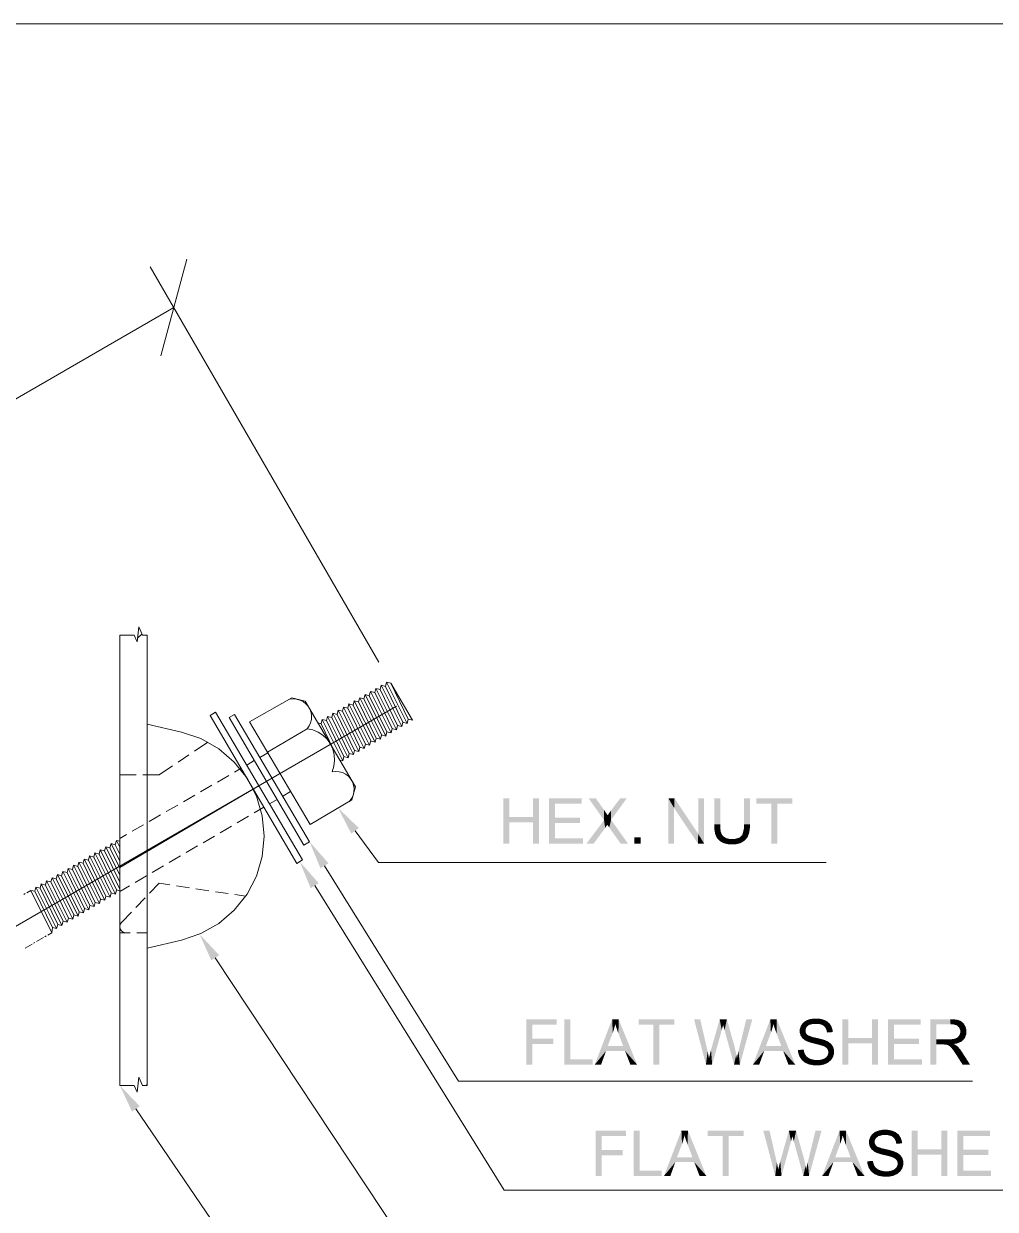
# Model space of a CAD drawing. Header units: millimetres. Extents: x 2 to 579, y 1 to 405.
# Drawn here: x 182.73 to 201.25, y 133.05 to 155.66 of the extents above; entities that cross this region are included whole.
import ezdxf

# ---------------------------------------------------------------- set-up
doc = ezdxf.new("R2010")
doc.units = ezdxf.units.MM
doc.linetypes.add('XKITLINE00', pattern=[0])
doc.layers.add('LinkedObject', color=7, linetype='Continuous', lineweight=0)

# ---------------------------------------------------------------- blocks, each defined once
blk = doc.blocks.new('*A4')
at = {"layer": 'LinkedObject'}
for color, points in [(7, [(191.986, 140.534), (191.872, 140.026), (191.872, 140.89)]), (7, [(191.986, 140.534), (191.872, 140.89), (191.986, 140.89)]), (7, [(192.55, 140.89), (192.435, 140.534), (192.435, 140.89)]), (7, [(192.435, 140.433), (192.435, 140.534), (192.55, 140.89)]), (7, [(192.435, 140.433), (192.55, 140.89), (192.55, 140.026)]), (7, [(192.855, 140.523), (192.741, 140.026), (192.741, 140.89)]), (7, [(192.855, 140.523), (192.741, 140.89), (192.855, 140.788)]), (7, [(193.366, 140.788), (192.741, 140.89), (193.366, 140.89)]), (7, [(192.855, 140.788), (192.741, 140.89), (193.366, 140.788)]), (7, [(193.633, 140.89), (193.79, 140.473), (193.496, 140.89)]), (7, [(193.79, 140.669), (193.79, 140.473), (193.633, 140.89)]), (7, [(193.925, 140.479), (193.926, 140.66), (194.224, 140.89)]), (7, [(194.224, 140.89), (193.926, 140.66), (194.1, 140.89)]), (7, [(195.017, 140.89), (195.127, 140.704), (195.017, 140.026)]), (7, [(195.127, 140.704), (195.017, 140.89), (195.134, 140.89)]), (7, [(195.127, 140.704), (195.134, 140.89), (195.58, 140.026)]), (7, [(195.58, 140.026), (195.134, 140.89), (195.587, 140.211)]), (7, [(195.697, 140.89), (195.587, 140.211), (195.587, 140.89)]), (7, [(195.697, 140.026), (195.587, 140.211), (195.697, 140.89)]), (7, [(196.006, 140.89), (195.891, 140.39), (195.891, 140.89)]), (7, [(196.006, 140.391), (195.891, 140.39), (196.006, 140.89)]), (7, [(196.571, 140.89), (196.457, 140.391), (196.457, 140.89)]), (7, [(196.571, 140.39), (196.457, 140.391), (196.571, 140.89)]), (7, [(196.696, 140.89), (196.98, 140.788), (196.696, 140.788)]), (7, [(197.094, 140.788), (196.98, 140.788), (196.696, 140.89)]), (7, [(197.094, 140.788), (196.696, 140.89), (197.38, 140.89)]), (7, [(197.094, 140.788), (197.38, 140.89), (197.38, 140.788)]), (6, [(189.115, 140.324), (188.971, 140.216), (188.721, 140.703)]), (7, [(193.814, 140.634), (193.79, 140.473), (193.79, 140.669)]), (7, [(193.849, 140.581), (193.79, 140.473), (193.814, 140.634)]), (7, [(193.907, 140.634), (193.925, 140.479), (193.873, 140.586)]), (7, [(193.926, 140.66), (193.925, 140.479), (193.907, 140.634)]), (7, [(195.017, 140.026), (195.127, 140.704), (195.127, 140.026)]), (7, [(196.98, 140.026), (197.094, 140.788), (197.094, 140.026)]), (7, [(196.98, 140.788), (197.094, 140.788), (196.98, 140.026)]), (7, [(191.986, 140.433), (191.872, 140.026), (191.986, 140.534)]), (7, [(191.872, 140.026), (191.986, 140.433), (191.986, 140.026)]), (7, [(191.986, 140.534), (192.435, 140.433), (191.986, 140.433)]), (7, [(192.435, 140.534), (192.435, 140.433), (191.986, 140.534)]), (7, [(192.435, 140.433), (192.55, 140.026), (192.435, 140.026)]), (7, [(192.855, 140.421), (192.741, 140.026), (192.855, 140.523)]), (7, [(192.855, 140.128), (192.741, 140.026), (192.855, 140.421)]), (7, [(193.334, 140.421), (192.855, 140.523), (193.334, 140.523)]), (7, [(192.855, 140.421), (192.855, 140.523), (193.334, 140.421)]), (7, [(193.79, 140.473), (193.812, 140.325), (193.456, 140.026)]), (7, [(193.859, 140.563), (193.79, 140.473), (193.849, 140.581)]), (7, [(193.79, 140.473), (193.859, 140.563), (193.925, 140.479)]), (7, [(193.925, 140.479), (193.853, 140.387), (193.79, 140.473)]), (7, [(193.812, 140.325), (193.79, 140.473), (193.818, 140.334)]), (7, [(193.818, 140.334), (193.79, 140.473), (193.839, 140.365)]), (7, [(193.839, 140.365), (193.79, 140.473), (193.853, 140.387)]), (7, [(193.853, 140.387), (193.925, 140.479), (193.861, 140.373)]), (7, [(193.873, 140.586), (193.925, 140.479), (193.859, 140.563)]), (7, [(193.861, 140.373), (193.925, 140.479), (193.879, 140.347)]), (7, [(193.879, 140.347), (193.925, 140.479), (193.889, 140.333)]), (7, [(193.889, 140.333), (193.925, 140.479), (194.106, 140.026)]), (7, [(194.106, 140.026), (193.925, 140.479), (194.247, 140.026)]), (7, [(196.006, 140.391), (195.891, 140.322), (195.891, 140.39)]), (7, [(196.006, 140.334), (195.891, 140.322), (196.006, 140.391)]), (7, [(196.43, 140.199), (196.571, 140.39), (196.541, 140.184)]), (7, [(196.457, 140.309), (196.571, 140.39), (196.43, 140.199)]), (7, [(196.571, 140.39), (196.457, 140.309), (196.457, 140.391)]), (7, [(196.541, 140.184), (196.571, 140.39), (196.556, 140.222)]), (7, [(196.556, 140.222), (196.571, 140.39), (196.571, 140.325)]), (7, [(193.456, 140.026), (193.812, 140.325), (193.593, 140.026)]), (7, [(195.587, 140.211), (195.697, 140.026), (195.58, 140.026)]), (7, [(196.006, 140.334), (195.924, 140.174), (195.891, 140.322)]), (7, [(195.891, 140.322), (195.924, 140.174), (195.908, 140.213)]), (7, [(196.016, 140.251), (195.924, 140.174), (196.006, 140.334)]), (7, [(195.924, 140.174), (196.016, 140.251), (196.026, 140.225)]), (7, [(196.037, 140.198), (195.924, 140.174), (196.026, 140.225)]), (7, [(196.037, 140.198), (196.035, 140.053), (195.924, 140.174)]), (7, [(195.924, 140.174), (196.035, 140.053), (195.941, 140.134)]), (7, [(196.073, 140.157), (196.035, 140.053), (196.037, 140.198)]), (7, [(196.035, 140.053), (196.073, 140.157), (196.098, 140.143)]), (7, [(196.403, 140.171), (196.473, 140.083), (196.376, 140.142)]), (7, [(196.541, 140.184), (196.403, 140.171), (196.43, 140.199)]), (7, [(196.526, 140.145), (196.403, 140.171), (196.541, 140.184)]), (7, [(196.473, 140.083), (196.403, 140.171), (196.526, 140.145)]), (6, [(188.537, 139.65), (188.384, 139.555), (188.176, 140.061)]), (7, [(192.741, 140.026), (192.855, 140.128), (193.386, 140.026)]), (7, [(193.386, 140.026), (192.855, 140.128), (193.386, 140.128)]), (7, [(194.486, 140.147), (194.365, 140.026), (194.365, 140.147)]), (7, [(194.486, 140.026), (194.365, 140.026), (194.486, 140.147)]), (7, [(195.941, 140.134), (196.035, 140.053), (195.996, 140.074)]), (7, [(196.124, 140.128), (196.035, 140.053), (196.098, 140.143)]), (7, [(196.124, 140.128), (196.233, 140.011), (196.035, 140.053)]), (7, [(196.035, 140.053), (196.233, 140.011), (196.073, 140.032)]), (7, [(196.073, 140.032), (196.233, 140.011), (196.172, 140.011)]), (7, [(196.186, 140.114), (196.233, 140.011), (196.124, 140.128)]), (7, [(196.233, 140.011), (196.186, 140.114), (196.223, 140.114)]), (7, [(196.286, 140.114), (196.233, 140.011), (196.223, 140.114)]), (7, [(196.233, 140.011), (196.286, 140.114), (196.296, 140.011)]), (7, [(196.435, 140.059), (196.286, 140.114), (196.376, 140.142)]), (7, [(196.396, 140.035), (196.286, 140.114), (196.435, 140.059)]), (7, [(196.296, 140.011), (196.286, 140.114), (196.396, 140.035)]), (7, [(196.376, 140.142), (196.473, 140.083), (196.435, 140.059)]), (6, [(188.35, 139.271), (188.197, 139.176), (187.988, 139.682)]), (6, [(186.452, 137.898), (186.302, 137.798), (186.079, 138.298)]), (7, [(192.421, 136.306), (192.307, 135.812), (192.307, 136.676)]), (7, [(192.421, 136.306), (192.307, 136.676), (192.421, 136.574)]), (7, [(192.889, 136.574), (192.307, 136.676), (192.889, 136.676)]), (7, [(192.421, 136.574), (192.307, 136.676), (192.889, 136.574)]), (7, [(193.147, 136.676), (193.033, 135.812), (193.033, 136.676)]), (7, [(193.147, 135.913), (193.033, 135.812), (193.147, 136.676)]), (7, [(193.945, 136.676), (193.957, 136.419), (193.614, 135.812)]), (7, [(193.957, 136.419), (193.945, 136.676), (193.972, 136.46)]), (7, [(193.972, 136.46), (193.945, 136.676), (193.995, 136.543)]), (7, [(193.995, 136.543), (193.945, 136.676), (194.003, 136.585)]), (7, [(194.068, 136.676), (194.003, 136.585), (193.945, 136.676)]), (7, [(194.003, 136.585), (194.068, 136.676), (194.014, 136.55)]), (7, [(194.014, 136.55), (194.068, 136.676), (194.044, 136.46)]), (7, [(194.044, 136.46), (194.068, 136.676), (194.065, 136.405)]), (7, [(194.065, 136.405), (194.068, 136.676), (194.155, 136.167)]), (7, [(194.155, 136.167), (194.068, 136.676), (194.191, 136.073)]), (7, [(194.191, 136.073), (194.068, 136.676), (194.421, 135.812)]), (7, [(194.448, 136.676), (194.732, 136.574), (194.448, 136.574)]), (7, [(194.846, 136.574), (194.732, 136.574), (194.448, 136.676)]), (7, [(194.846, 136.574), (194.448, 136.676), (195.132, 136.676)]), (7, [(194.732, 135.812), (194.846, 136.574), (194.846, 135.812)]), (7, [(194.732, 136.574), (194.846, 136.574), (194.732, 135.812)]), (7, [(194.846, 136.574), (195.132, 136.676), (195.132, 136.574)]), (7, [(195.624, 136.676), (195.734, 135.812), (195.506, 136.676)]), (7, [(195.755, 136.109), (195.734, 135.812), (195.624, 136.676)]), (7, [(195.995, 136.676), (196.035, 136.47), (195.83, 136.092)]), (7, [(196.035, 136.47), (195.995, 136.676), (196.04, 136.49)]), (7, [(196.04, 136.49), (195.995, 136.676), (196.053, 136.541)]), (7, [(196.053, 136.541), (195.995, 136.676), (196.061, 136.571)]), (7, [(196.132, 136.676), (196.061, 136.571), (195.995, 136.676)]), (7, [(196.061, 136.571), (196.132, 136.676), (196.063, 136.562)]), (7, [(196.063, 136.562), (196.132, 136.676), (196.077, 136.511)]), (7, [(196.077, 136.511), (196.132, 136.676), (196.088, 136.47)]), (7, [(196.088, 136.47), (196.132, 136.676), (196.256, 136.238)]), (7, [(196.617, 136.676), (196.367, 136.12), (196.502, 136.676)]), (7, [(196.381, 135.812), (196.367, 136.12), (196.617, 136.676)]), (7, [(196.961, 136.676), (196.972, 136.419), (196.629, 135.812)]), (7, [(196.972, 136.419), (196.961, 136.676), (196.987, 136.46)]), (7, [(196.987, 136.46), (196.961, 136.676), (197.01, 136.543)]), (7, [(197.01, 136.543), (196.961, 136.676), (197.019, 136.585)]), (7, [(197.084, 136.676), (197.019, 136.585), (196.961, 136.676)]), (7, [(197.019, 136.585), (197.084, 136.676), (197.029, 136.55)]), (7, [(197.029, 136.55), (197.084, 136.676), (197.06, 136.46)]), (7, [(197.06, 136.46), (197.084, 136.676), (197.08, 136.405)]), (7, [(197.08, 136.405), (197.084, 136.676), (197.17, 136.167)]), (7, [(197.17, 136.167), (197.084, 136.676), (197.206, 136.073)]), (7, [(197.206, 136.073), (197.084, 136.676), (197.436, 135.812)]), (7, [(197.559, 136.574), (197.522, 136.452), (197.541, 136.546)]), (7, [(197.655, 136.532), (197.522, 136.452), (197.559, 136.574)]), (7, [(197.541, 136.546), (197.522, 136.452), (197.522, 136.485)]), (7, [(197.578, 136.603), (197.679, 136.551), (197.559, 136.574)]), (7, [(197.559, 136.574), (197.679, 136.551), (197.655, 136.532)]), (7, [(197.632, 136.646), (197.679, 136.551), (197.578, 136.603)]), (7, [(197.703, 136.57), (197.632, 136.646), (197.667, 136.661)]), (7, [(197.679, 136.551), (197.632, 136.646), (197.703, 136.57)]), (7, [(197.703, 136.675), (197.778, 136.589), (197.667, 136.661)]), (7, [(197.667, 136.661), (197.778, 136.589), (197.703, 136.57)]), (7, [(197.782, 136.69), (197.778, 136.589), (197.703, 136.675)]), (7, [(197.826, 136.69), (197.778, 136.589), (197.782, 136.69)]), (7, [(197.778, 136.589), (197.826, 136.69), (197.83, 136.589)]), (7, [(197.826, 136.69), (197.88, 136.589), (197.83, 136.589)]), (7, [(197.958, 136.675), (197.826, 136.69), (197.874, 136.69)]), (7, [(197.995, 136.659), (197.826, 136.69), (197.958, 136.675)]), (7, [(197.955, 136.568), (197.826, 136.69), (197.995, 136.659)]), (7, [(197.88, 136.589), (197.826, 136.69), (197.955, 136.568)]), (7, [(197.995, 136.659), (197.981, 136.547), (197.955, 136.568)]), (7, [(198.032, 136.644), (197.981, 136.547), (197.995, 136.659)]), (7, [(197.981, 136.547), (198.032, 136.644), (198.006, 136.526)]), (7, [(198.006, 136.526), (198.032, 136.644), (198.108, 136.568)]), (7, [(198.108, 136.568), (198.036, 136.464), (198.006, 136.526)]), (7, [(198.108, 136.568), (198.032, 136.644), (198.088, 136.598)]), (7, [(198.127, 136.538), (198.036, 136.464), (198.108, 136.568)]), (7, [(198.45, 136.32), (198.336, 135.812), (198.336, 136.676)]), (7, [(198.45, 136.32), (198.336, 136.676), (198.45, 136.676)]), (7, [(199.013, 136.676), (198.899, 136.32), (198.899, 136.676)]), (7, [(198.899, 136.218), (198.899, 136.32), (199.013, 136.676)]), (7, [(198.899, 136.218), (199.013, 136.676), (199.013, 135.812)]), (7, [(199.319, 136.309), (199.205, 135.812), (199.205, 136.676)]), (7, [(199.319, 136.309), (199.205, 136.676), (199.319, 136.574)]), (7, [(199.83, 136.574), (199.205, 136.676), (199.83, 136.676)]), (7, [(199.319, 136.574), (199.205, 136.676), (199.83, 136.574)]), (7, [(200.124, 136.294), (200.009, 135.812), (200.009, 136.676)]), (7, [(200.009, 136.676), (200.124, 136.58), (200.124, 136.294)]), (7, [(200.397, 136.58), (200.009, 136.676), (200.392, 136.676)]), (7, [(200.124, 136.58), (200.009, 136.676), (200.397, 136.58)]), (7, [(200.392, 136.676), (200.445, 136.58), (200.397, 136.58)]), (7, [(200.537, 136.664), (200.392, 136.676), (200.449, 136.676)]), (7, [(200.567, 136.652), (200.392, 136.676), (200.537, 136.664)]), (7, [(200.515, 136.561), (200.392, 136.676), (200.567, 136.652)]), (7, [(200.445, 136.58), (200.392, 136.676), (200.515, 136.561)]), (7, [(200.567, 136.652), (200.537, 136.541), (200.515, 136.561)]), (7, [(200.597, 136.641), (200.537, 136.541), (200.567, 136.652)]), (7, [(200.537, 136.541), (200.597, 136.641), (200.559, 136.521)]), (7, [(200.559, 136.521), (200.597, 136.641), (200.663, 136.57)]), (7, [(200.663, 136.57), (200.581, 136.471), (200.559, 136.521)]), (7, [(200.681, 136.541), (200.581, 136.471), (200.663, 136.57)]), (7, [(200.699, 136.475), (200.581, 136.471), (200.681, 136.541)]), (7, [(200.663, 136.57), (200.597, 136.641), (200.645, 136.599)]), (7, [(193.614, 135.812), (193.957, 136.419), (193.861, 136.167)]), (7, [(195.83, 136.092), (196.035, 136.47), (195.852, 135.812)]), (7, [(196.256, 136.238), (196.269, 135.812), (196.088, 136.47)]), (7, [(196.629, 135.812), (196.972, 136.419), (196.877, 136.167)]), (7, [(197.632, 136.486), (197.522, 136.452), (197.655, 136.532)]), (7, [(197.522, 136.452), (197.632, 136.486), (197.632, 136.459)]), (7, [(197.632, 136.436), (197.522, 136.452), (197.632, 136.459)]), (7, [(197.522, 136.452), (197.632, 136.436), (197.522, 136.422)]), (7, [(197.522, 136.422), (197.632, 136.436), (197.537, 136.368)]), (7, [(197.537, 136.368), (197.632, 136.436), (197.552, 136.344)]), (7, [(197.552, 136.344), (197.632, 136.436), (197.649, 136.398)]), (7, [(197.649, 136.398), (197.613, 136.28), (197.552, 136.344)]), (7, [(197.552, 136.344), (197.613, 136.28), (197.567, 136.32)]), (7, [(197.665, 136.383), (197.613, 136.28), (197.649, 136.398)]), (7, [(197.613, 136.28), (197.665, 136.383), (197.644, 136.264)]), (7, [(197.644, 136.264), (197.665, 136.383), (197.682, 136.368)]), (7, [(197.644, 136.264), (197.682, 136.368), (197.668, 136.251)]), (7, [(197.668, 136.251), (197.682, 136.368), (197.751, 136.224)]), (7, [(197.751, 136.224), (197.682, 136.368), (197.768, 136.337)]), (7, [(197.751, 136.224), (197.768, 136.337), (197.811, 136.21)]), (7, [(197.811, 136.21), (197.768, 136.337), (197.838, 136.321)]), (7, [(197.811, 136.21), (197.838, 136.321), (197.87, 136.195)]), (7, [(197.87, 136.195), (197.838, 136.321), (197.907, 136.305)]), (7, [(198.149, 136.47), (198.036, 136.464), (198.127, 136.538)]), (7, [(198.15, 136.432), (198.036, 136.464), (198.149, 136.47)]), (7, [(198.036, 136.464), (198.15, 136.432), (198.04, 136.423)]), (7, [(198.45, 136.218), (198.336, 135.812), (198.45, 136.32)]), (7, [(198.45, 136.32), (198.899, 136.218), (198.45, 136.218)]), (7, [(198.899, 136.32), (198.899, 136.218), (198.45, 136.32)]), (7, [(200.513, 136.319), (200.64, 136.285), (200.491, 136.311)]), (7, [(200.64, 136.285), (200.513, 136.319), (200.547, 136.345)]), (7, [(200.558, 136.363), (200.64, 136.285), (200.547, 136.345)]), (7, [(200.57, 136.38), (200.64, 136.285), (200.558, 136.363)]), (7, [(200.57, 136.38), (200.699, 136.44), (200.64, 136.285)]), (7, [(200.581, 136.419), (200.699, 136.44), (200.57, 136.38)]), (7, [(200.699, 136.44), (200.581, 136.471), (200.699, 136.475)]), (7, [(200.581, 136.471), (200.699, 136.44), (200.581, 136.44)]), (7, [(200.699, 136.44), (200.581, 136.419), (200.581, 136.44)]), (7, [(200.64, 136.285), (200.699, 136.44), (200.669, 136.316)]), (7, [(200.669, 136.316), (200.699, 136.44), (200.699, 136.394)]), (7, [(192.421, 136.204), (192.307, 135.812), (192.421, 136.306)]), (7, [(192.307, 135.812), (192.421, 136.204), (192.421, 135.812)]), (7, [(192.826, 136.204), (192.421, 136.306), (192.826, 136.306)]), (7, [(192.421, 136.204), (192.421, 136.306), (192.826, 136.204)]), (7, [(193.829, 136.073), (193.614, 135.812), (193.861, 136.167)]), (7, [(193.861, 136.167), (194.191, 136.073), (193.829, 136.073)]), (7, [(194.155, 136.167), (194.191, 136.073), (193.861, 136.167)]), (7, [(195.765, 136.064), (195.734, 135.812), (195.755, 136.109)]), (7, [(195.83, 136.092), (195.852, 135.812), (195.827, 136.081)]), (7, [(196.279, 136.156), (196.269, 135.812), (196.256, 136.238)]), (7, [(196.312, 136.004), (196.269, 135.812), (196.279, 136.156)]), (7, [(196.367, 136.12), (196.381, 135.812), (196.353, 136.067)]), (7, [(196.844, 136.073), (196.629, 135.812), (196.877, 136.167)]), (7, [(196.877, 136.167), (197.206, 136.073), (196.844, 136.073)]), (7, [(197.17, 136.167), (197.206, 136.073), (196.877, 136.167)]), (7, [(197.602, 136.066), (197.49, 136.089), (197.598, 136.098)]), (7, [(197.49, 136.089), (197.537, 135.934), (197.491, 136.046)]), (7, [(197.602, 136.066), (197.537, 135.934), (197.49, 136.089)]), (7, [(197.87, 136.195), (197.907, 136.305), (197.947, 136.174)]), (7, [(197.947, 136.174), (197.907, 136.305), (197.964, 136.168)]), (7, [(197.964, 136.168), (197.907, 136.305), (197.992, 136.157)]), (7, [(198.003, 136.278), (197.992, 136.157), (197.907, 136.305)]), (7, [(198.029, 136.266), (197.992, 136.157), (198.003, 136.278)]), (7, [(197.992, 136.157), (198.029, 136.266), (198.031, 136.132)]), (7, [(198.031, 136.132), (198.029, 136.266), (198.066, 136.249)]), (7, [(198.031, 136.132), (198.066, 136.249), (198.042, 136.117)]), (7, [(198.042, 136.117), (198.066, 136.249), (198.054, 136.101)]), (7, [(198.066, 136.249), (198.14, 136.178), (198.054, 136.101)]), (7, [(198.054, 136.101), (198.14, 136.178), (198.066, 136.066)]), (7, [(198.14, 136.178), (198.066, 136.249), (198.122, 136.205)]), (7, [(198.066, 136.066), (198.14, 136.178), (198.158, 136.151)]), (7, [(198.066, 136.066), (198.158, 136.151), (198.066, 136.046)]), (7, [(198.066, 136.046), (198.158, 136.151), (198.066, 136.026)]), (7, [(198.158, 136.151), (198.176, 136.055), (198.066, 136.026)]), (7, [(198.176, 136.055), (198.158, 136.151), (198.176, 136.09)]), (7, [(198.336, 135.812), (198.45, 136.218), (198.45, 135.812)]), (7, [(198.899, 136.218), (199.013, 135.812), (198.899, 135.812)]), (7, [(199.319, 136.207), (199.205, 135.812), (199.319, 136.309)]), (7, [(199.319, 135.913), (199.205, 135.812), (199.319, 136.207)]), (7, [(199.798, 136.207), (199.319, 136.309), (199.798, 136.309)]), (7, [(199.319, 136.207), (199.319, 136.309), (199.798, 136.207)]), (7, [(200.124, 136.294), (200.124, 136.195), (200.009, 135.812)]), (7, [(200.009, 135.812), (200.124, 136.195), (200.124, 135.812)]), (7, [(200.256, 136.195), (200.124, 136.294), (200.369, 136.294)]), (7, [(200.124, 136.195), (200.124, 136.294), (200.256, 136.195)]), (7, [(200.256, 136.195), (200.369, 136.294), (200.278, 136.195)]), (7, [(200.278, 136.195), (200.369, 136.294), (200.31, 136.193)]), (7, [(200.31, 136.193), (200.369, 136.294), (200.319, 136.191)]), (7, [(200.319, 136.191), (200.369, 136.294), (200.333, 136.188)]), (7, [(200.333, 136.188), (200.369, 136.294), (200.359, 136.176)]), (7, [(200.359, 136.176), (200.369, 136.294), (200.408, 136.294)]), (7, [(200.359, 136.176), (200.408, 136.294), (200.372, 136.168)]), (7, [(200.408, 136.294), (200.456, 136.205), (200.372, 136.168)]), (7, [(200.372, 136.168), (200.456, 136.205), (200.384, 136.16)]), (7, [(200.456, 136.205), (200.413, 136.131), (200.384, 136.16)]), (7, [(200.469, 136.303), (200.456, 136.205), (200.408, 136.294)]), (7, [(200.479, 136.194), (200.413, 136.131), (200.456, 136.205)]), (7, [(200.413, 136.131), (200.479, 136.194), (200.429, 136.11)]), (7, [(200.429, 136.11), (200.479, 136.194), (200.446, 136.09)]), (7, [(200.446, 136.09), (200.479, 136.194), (200.525, 136.162)]), (7, [(200.525, 136.162), (200.487, 136.03), (200.446, 136.09)]), (7, [(200.456, 136.205), (200.469, 136.303), (200.518, 136.213)]), (7, [(200.491, 136.311), (200.64, 136.285), (200.469, 136.303)]), (7, [(200.61, 136.253), (200.469, 136.303), (200.64, 136.285)]), (7, [(200.518, 136.213), (200.469, 136.303), (200.61, 136.253)]), (7, [(200.525, 136.162), (200.479, 136.194), (200.513, 136.172)]), (7, [(200.55, 136.139), (200.487, 136.03), (200.525, 136.162)]), (7, [(200.597, 136.081), (200.487, 136.03), (200.55, 136.139)]), (7, [(193.033, 135.812), (193.147, 135.913), (193.572, 135.812)]), (7, [(193.572, 135.812), (193.147, 135.913), (193.572, 135.913)]), (7, [(193.614, 135.812), (193.829, 136.073), (193.734, 135.812)]), (7, [(194.191, 136.073), (194.421, 135.812), (194.291, 135.812)]), (7, [(195.783, 135.976), (195.734, 135.812), (195.765, 136.064)]), (7, [(195.791, 135.932), (195.734, 135.812), (195.783, 135.976)]), (7, [(195.791, 135.932), (195.852, 135.812), (195.734, 135.812)]), (7, [(195.808, 136.001), (195.852, 135.812), (195.791, 135.932)]), (7, [(195.827, 136.081), (195.852, 135.812), (195.808, 136.001)]), (7, [(196.323, 135.932), (196.269, 135.812), (196.312, 136.004)]), (7, [(196.323, 135.932), (196.381, 135.812), (196.269, 135.812)]), (7, [(196.332, 135.973), (196.381, 135.812), (196.323, 135.932)]), (7, [(196.353, 136.067), (196.381, 135.812), (196.332, 135.973)]), (7, [(196.629, 135.812), (196.844, 136.073), (196.75, 135.812)]), (7, [(197.206, 136.073), (197.436, 135.812), (197.306, 135.812)]), (7, [(197.491, 136.046), (197.537, 135.934), (197.515, 135.968)]), (7, [(197.62, 136.013), (197.537, 135.934), (197.602, 136.066)]), (7, [(197.537, 135.934), (197.62, 136.013), (197.56, 135.899)]), (7, [(197.56, 135.899), (197.62, 136.013), (197.622, 135.848)]), (7, [(197.634, 135.992), (197.622, 135.848), (197.62, 136.013)]), (7, [(197.648, 135.971), (197.622, 135.848), (197.634, 135.992)]), (7, [(197.648, 135.971), (197.661, 135.831), (197.622, 135.848)]), (7, [(197.691, 135.937), (197.661, 135.831), (197.648, 135.971)]), (7, [(197.661, 135.831), (197.691, 135.937), (197.701, 135.814)]), (7, [(197.72, 135.924), (197.701, 135.814), (197.691, 135.937)]), (7, [(197.75, 135.912), (197.701, 135.814), (197.72, 135.924)]), (7, [(197.75, 135.912), (197.799, 135.797), (197.701, 135.814)]), (7, [(197.816, 135.899), (197.799, 135.797), (197.75, 135.912)]), (7, [(197.816, 135.899), (197.857, 135.797), (197.799, 135.797)]), (7, [(197.852, 135.899), (197.857, 135.797), (197.816, 135.899)]), (7, [(197.852, 135.899), (197.904, 135.797), (197.857, 135.797)]), (7, [(197.885, 135.899), (197.904, 135.797), (197.852, 135.899)]), (7, [(197.943, 135.909), (198.024, 135.831), (197.885, 135.899)]), (7, [(197.885, 135.899), (198.024, 135.831), (197.904, 135.797)]), (7, [(197.968, 135.918), (198.117, 135.895), (197.943, 135.909)]), (7, [(198.06, 135.848), (197.943, 135.909), (198.117, 135.895)]), (7, [(198.024, 135.831), (197.943, 135.909), (198.06, 135.848)]), (7, [(197.993, 135.928), (198.117, 135.895), (197.968, 135.918)]), (7, [(198.03, 135.955), (198.137, 135.925), (197.993, 135.928)]), (7, [(197.993, 135.928), (198.137, 135.925), (198.117, 135.895)]), (7, [(198.042, 135.972), (198.156, 135.956), (198.03, 135.955)]), (7, [(198.137, 135.925), (198.03, 135.955), (198.156, 135.956)]), (7, [(198.054, 135.989), (198.156, 135.956), (198.042, 135.972)]), (7, [(198.054, 135.989), (198.176, 136.055), (198.156, 135.956)]), (7, [(198.066, 136.026), (198.176, 136.055), (198.054, 135.989)]), (7, [(198.156, 135.956), (198.176, 136.055), (198.176, 136.021)]), (7, [(199.205, 135.812), (199.319, 135.913), (199.85, 135.812)]), (7, [(199.85, 135.812), (199.319, 135.913), (199.85, 135.913)]), (7, [(200.487, 136.03), (200.597, 136.081), (200.512, 135.991)]), (7, [(200.512, 135.991), (200.597, 136.081), (200.619, 136.047)]), (7, [(200.512, 135.991), (200.619, 136.047), (200.626, 135.812)]), (7, [(200.626, 135.812), (200.619, 136.047), (200.769, 135.812)]), (7, [(197.904, 135.797), (198.024, 135.831), (197.987, 135.814)]), (6, [(184.937, 135.019), (184.789, 134.917), (184.559, 135.414)]), (7, [(193.742, 134.184), (193.628, 133.69), (193.628, 134.554)]), (7, [(193.742, 134.184), (193.628, 134.554), (193.742, 134.452)]), (7, [(194.21, 134.452), (193.628, 134.554), (194.21, 134.554)]), (7, [(193.742, 134.452), (193.628, 134.554), (194.21, 134.452)]), (7, [(194.467, 134.554), (194.353, 133.69), (194.353, 134.554)]), (7, [(194.467, 133.792), (194.353, 133.69), (194.467, 134.554)]), (7, [(195.266, 134.554), (195.277, 134.298), (194.934, 133.69)]), (7, [(195.277, 134.298), (195.266, 134.554), (195.292, 134.339)]), (7, [(195.292, 134.339), (195.266, 134.554), (195.315, 134.422)]), (7, [(195.315, 134.422), (195.266, 134.554), (195.324, 134.463)]), (7, [(195.389, 134.554), (195.324, 134.463), (195.266, 134.554)]), (7, [(195.324, 134.463), (195.389, 134.554), (195.334, 134.428)]), (7, [(195.334, 134.428), (195.389, 134.554), (195.365, 134.338)]), (7, [(195.365, 134.338), (195.389, 134.554), (195.385, 134.283)]), (7, [(195.385, 134.283), (195.389, 134.554), (195.476, 134.045)]), (7, [(195.476, 134.045), (195.389, 134.554), (195.511, 133.952)]), (7, [(195.511, 133.952), (195.389, 134.554), (195.741, 133.69)]), (7, [(195.768, 134.554), (196.053, 134.452), (195.768, 134.452)]), (7, [(196.167, 134.452), (196.053, 134.452), (195.768, 134.554)]), (7, [(196.167, 134.452), (195.768, 134.554), (196.453, 134.554)]), (7, [(196.167, 134.452), (196.453, 134.554), (196.453, 134.452)]), (7, [(196.945, 134.554), (197.054, 133.69), (196.827, 134.554)]), (7, [(197.075, 133.987), (197.054, 133.69), (196.945, 134.554)]), (7, [(197.315, 134.554), (197.355, 134.348), (197.151, 133.97)]), (7, [(197.355, 134.348), (197.315, 134.554), (197.361, 134.369)]), (7, [(197.361, 134.369), (197.315, 134.554), (197.374, 134.42)]), (7, [(197.374, 134.42), (197.315, 134.554), (197.381, 134.45)]), (7, [(197.453, 134.554), (197.381, 134.45), (197.315, 134.554)]), (7, [(197.381, 134.45), (197.453, 134.554), (197.383, 134.44)]), (7, [(197.383, 134.44), (197.453, 134.554), (197.397, 134.389)]), (7, [(197.397, 134.389), (197.453, 134.554), (197.409, 134.348)]), (7, [(197.409, 134.348), (197.453, 134.554), (197.576, 134.116)]), (7, [(197.937, 134.554), (197.687, 133.998), (197.822, 134.554)]), (7, [(197.701, 133.69), (197.687, 133.998), (197.937, 134.554)]), (7, [(198.281, 134.554), (198.293, 134.298), (197.949, 133.69)]), (7, [(198.293, 134.298), (198.281, 134.554), (198.307, 134.339)]), (7, [(198.307, 134.339), (198.281, 134.554), (198.331, 134.422)]), (7, [(198.331, 134.422), (198.281, 134.554), (198.339, 134.463)]), (7, [(198.404, 134.554), (198.339, 134.463), (198.281, 134.554)]), (7, [(198.339, 134.463), (198.404, 134.554), (198.35, 134.428)]), (7, [(198.35, 134.428), (198.404, 134.554), (198.38, 134.338)]), (7, [(198.38, 134.338), (198.404, 134.554), (198.401, 134.283)]), (7, [(198.401, 134.283), (198.404, 134.554), (198.491, 134.045)]), (7, [(198.491, 134.045), (198.404, 134.554), (198.527, 133.952)]), (7, [(198.527, 133.952), (198.404, 134.554), (198.757, 133.69)]), (7, [(198.952, 134.524), (199, 134.429), (198.898, 134.481)]), (7, [(199.023, 134.448), (198.952, 134.524), (198.988, 134.539)]), (7, [(199, 134.429), (198.952, 134.524), (199.023, 134.448)]), (7, [(199.024, 134.554), (199.099, 134.468), (198.988, 134.539)]), (7, [(198.988, 134.539), (199.099, 134.468), (199.023, 134.448)]), (7, [(199.103, 134.569), (199.099, 134.468), (199.024, 134.554)]), (7, [(199.146, 134.569), (199.099, 134.468), (199.103, 134.569)]), (7, [(199.099, 134.468), (199.146, 134.569), (199.151, 134.468)]), (7, [(199.146, 134.569), (199.201, 134.468), (199.151, 134.468)]), (7, [(199.279, 134.553), (199.146, 134.569), (199.194, 134.569)]), (7, [(199.316, 134.538), (199.146, 134.569), (199.279, 134.553)]), (7, [(199.276, 134.447), (199.146, 134.569), (199.316, 134.538)]), (7, [(199.201, 134.468), (199.146, 134.569), (199.276, 134.447)]), (7, [(199.316, 134.538), (199.301, 134.426), (199.276, 134.447)]), (7, [(199.352, 134.522), (199.301, 134.426), (199.316, 134.538)]), (7, [(199.301, 134.426), (199.352, 134.522), (199.327, 134.405)]), (7, [(199.327, 134.405), (199.352, 134.522), (199.428, 134.447)]), (7, [(199.428, 134.447), (199.352, 134.522), (199.409, 134.477)]), (7, [(199.771, 134.199), (199.656, 133.69), (199.656, 134.554)]), (7, [(199.771, 134.199), (199.656, 134.554), (199.771, 134.554)]), (7, [(200.334, 134.554), (200.22, 134.199), (200.22, 134.554)]), (7, [(200.22, 134.097), (200.22, 134.199), (200.334, 134.554)]), (7, [(200.22, 134.097), (200.334, 134.554), (200.334, 133.69)]), (7, [(200.64, 134.188), (200.526, 133.69), (200.526, 134.554)]), (7, [(200.64, 134.188), (200.526, 134.554), (200.64, 134.452)]), (7, [(201.15, 134.452), (200.526, 134.554), (201.15, 134.554)]), (7, [(200.64, 134.452), (200.526, 134.554), (201.15, 134.452)]), (7, [(194.934, 133.69), (195.277, 134.298), (195.182, 134.045)]), (7, [(196.053, 133.69), (196.167, 134.452), (196.167, 133.69)]), (7, [(196.053, 134.452), (196.167, 134.452), (196.053, 133.69)]), (7, [(197.151, 133.97), (197.355, 134.348), (197.173, 133.69)]), (7, [(197.576, 134.116), (197.59, 133.69), (197.409, 134.348)]), (7, [(197.949, 133.69), (198.293, 134.298), (198.197, 134.045)]), (7, [(198.88, 134.453), (198.843, 134.33), (198.861, 134.424)]), (7, [(198.976, 134.41), (198.843, 134.33), (198.88, 134.453)]), (7, [(198.861, 134.424), (198.843, 134.33), (198.843, 134.363)]), (7, [(198.952, 134.365), (198.843, 134.33), (198.976, 134.41)]), (7, [(198.843, 134.33), (198.952, 134.365), (198.952, 134.338)]), (7, [(198.952, 134.315), (198.843, 134.33), (198.952, 134.338)]), (7, [(198.843, 134.33), (198.952, 134.315), (198.843, 134.3)]), (7, [(198.843, 134.3), (198.952, 134.315), (198.858, 134.247)]), (7, [(198.858, 134.247), (198.952, 134.315), (198.873, 134.223)]), (7, [(198.873, 134.223), (198.952, 134.315), (198.969, 134.276)]), (7, [(198.898, 134.481), (199, 134.429), (198.88, 134.453)]), (7, [(198.88, 134.453), (199, 134.429), (198.976, 134.41)]), (7, [(199.428, 134.447), (199.357, 134.343), (199.327, 134.405)]), (7, [(199.448, 134.416), (199.357, 134.343), (199.428, 134.447)]), (7, [(199.469, 134.348), (199.357, 134.343), (199.448, 134.416)]), (7, [(199.471, 134.31), (199.357, 134.343), (199.469, 134.348)]), (7, [(199.357, 134.343), (199.471, 134.31), (199.361, 134.302)]), (7, [(193.742, 134.082), (193.628, 133.69), (193.742, 134.184)]), (7, [(193.628, 133.69), (193.742, 134.082), (193.742, 133.69)]), (7, [(194.147, 134.082), (193.742, 134.184), (194.147, 134.184)]), (7, [(193.742, 134.082), (193.742, 134.184), (194.147, 134.082)]), (7, [(197.599, 134.035), (197.59, 133.69), (197.576, 134.116)]), (7, [(198.969, 134.276), (198.934, 134.158), (198.873, 134.223)]), (7, [(198.873, 134.223), (198.934, 134.158), (198.888, 134.199)]), (7, [(198.986, 134.261), (198.934, 134.158), (198.969, 134.276)]), (7, [(198.934, 134.158), (198.986, 134.261), (198.965, 134.142)]), (7, [(198.965, 134.142), (198.986, 134.261), (199.002, 134.246)]), (7, [(198.965, 134.142), (199.002, 134.246), (198.989, 134.129)]), (7, [(198.989, 134.129), (199.002, 134.246), (199.072, 134.102)]), (7, [(199.072, 134.102), (199.002, 134.246), (199.089, 134.215)]), (7, [(199.072, 134.102), (199.089, 134.215), (199.131, 134.088)]), (7, [(199.131, 134.088), (199.089, 134.215), (199.158, 134.2)]), (7, [(199.131, 134.088), (199.158, 134.2), (199.191, 134.074)]), (7, [(199.191, 134.074), (199.158, 134.2), (199.228, 134.184)]), (7, [(199.191, 134.074), (199.228, 134.184), (199.268, 134.053)]), (7, [(199.268, 134.053), (199.228, 134.184), (199.285, 134.046)]), (7, [(199.285, 134.046), (199.228, 134.184), (199.312, 134.036)]), (7, [(199.323, 134.156), (199.312, 134.036), (199.228, 134.184)]), (7, [(199.349, 134.144), (199.312, 134.036), (199.323, 134.156)]), (7, [(199.312, 134.036), (199.349, 134.144), (199.351, 134.01)]), (7, [(199.351, 134.01), (199.349, 134.144), (199.387, 134.127)]), (7, [(199.351, 134.01), (199.387, 134.127), (199.363, 133.995)]), (7, [(199.363, 133.995), (199.387, 134.127), (199.375, 133.98)]), (7, [(199.387, 134.127), (199.461, 134.056), (199.375, 133.98)]), (7, [(199.375, 133.98), (199.461, 134.056), (199.387, 133.944)]), (7, [(199.461, 134.056), (199.387, 134.127), (199.443, 134.083)]), (7, [(199.387, 133.944), (199.461, 134.056), (199.479, 134.03)]), (7, [(199.771, 134.097), (199.656, 133.69), (199.771, 134.199)]), (7, [(199.656, 133.69), (199.771, 134.097), (199.771, 133.69)]), (7, [(199.771, 134.199), (200.22, 134.097), (199.771, 134.097)]), (7, [(200.22, 134.199), (200.22, 134.097), (199.771, 134.199)]), (7, [(200.22, 134.097), (200.334, 133.69), (200.22, 133.69)]), (7, [(200.64, 134.086), (200.526, 133.69), (200.64, 134.188)]), (7, [(200.64, 133.792), (200.526, 133.69), (200.64, 134.086)]), (7, [(201.118, 134.086), (200.64, 134.188), (201.118, 134.188)]), (7, [(200.64, 134.086), (200.64, 134.188), (201.118, 134.086)]), (7, [(195.15, 133.952), (194.934, 133.69), (195.182, 134.045)]), (7, [(194.934, 133.69), (195.15, 133.952), (195.055, 133.69)]), (7, [(195.182, 134.045), (195.511, 133.952), (195.15, 133.952)]), (7, [(195.476, 134.045), (195.511, 133.952), (195.182, 134.045)]), (7, [(195.511, 133.952), (195.741, 133.69), (195.611, 133.69)]), (7, [(197.086, 133.943), (197.054, 133.69), (197.075, 133.987)]), (7, [(197.104, 133.855), (197.054, 133.69), (197.086, 133.943)]), (7, [(197.112, 133.811), (197.054, 133.69), (197.104, 133.855)]), (7, [(197.128, 133.88), (197.173, 133.69), (197.112, 133.811)]), (7, [(197.148, 133.96), (197.173, 133.69), (197.128, 133.88)]), (7, [(197.151, 133.97), (197.173, 133.69), (197.148, 133.96)]), (7, [(197.633, 133.882), (197.59, 133.69), (197.599, 134.035)]), (7, [(197.644, 133.811), (197.59, 133.69), (197.633, 133.882)]), (7, [(197.652, 133.852), (197.701, 133.69), (197.644, 133.811)]), (7, [(197.674, 133.945), (197.701, 133.69), (197.652, 133.852)]), (7, [(197.687, 133.998), (197.701, 133.69), (197.674, 133.945)]), (7, [(198.165, 133.952), (197.949, 133.69), (198.197, 134.045)]), (7, [(197.949, 133.69), (198.165, 133.952), (198.07, 133.69)]), (7, [(198.197, 134.045), (198.527, 133.952), (198.165, 133.952)]), (7, [(198.491, 134.045), (198.527, 133.952), (198.197, 134.045)]), (7, [(198.527, 133.952), (198.757, 133.69), (198.627, 133.69)]), (7, [(198.922, 133.944), (198.811, 133.967), (198.919, 133.977)]), (7, [(198.811, 133.967), (198.858, 133.812), (198.812, 133.924)]), (7, [(198.922, 133.944), (198.858, 133.812), (198.811, 133.967)]), (7, [(198.812, 133.924), (198.858, 133.812), (198.835, 133.846)]), (7, [(198.94, 133.891), (198.858, 133.812), (198.922, 133.944)]), (7, [(198.858, 133.812), (198.94, 133.891), (198.88, 133.778)]), (7, [(198.88, 133.778), (198.94, 133.891), (198.942, 133.726)]), (7, [(198.954, 133.87), (198.942, 133.726), (198.94, 133.891)]), (7, [(198.968, 133.849), (198.942, 133.726), (198.954, 133.87)]), (7, [(198.968, 133.849), (198.982, 133.709), (198.942, 133.726)]), (7, [(199.011, 133.816), (198.982, 133.709), (198.968, 133.849)]), (7, [(199.35, 133.833), (199.457, 133.804), (199.313, 133.806)]), (7, [(199.363, 133.85), (199.477, 133.834), (199.35, 133.833)]), (7, [(199.457, 133.804), (199.35, 133.833), (199.477, 133.834)]), (7, [(199.375, 133.867), (199.477, 133.834), (199.363, 133.85)]), (7, [(199.375, 133.867), (199.497, 133.934), (199.477, 133.834)]), (7, [(199.387, 133.904), (199.497, 133.934), (199.375, 133.867)]), (7, [(199.387, 133.944), (199.479, 134.03), (199.387, 133.924)]), (7, [(199.387, 133.924), (199.479, 134.03), (199.387, 133.904)]), (7, [(199.479, 134.03), (199.497, 133.934), (199.387, 133.904)]), (7, [(199.477, 133.834), (199.497, 133.934), (199.497, 133.899)]), (7, [(199.497, 133.934), (199.479, 134.03), (199.497, 133.968)]), (7, [(194.353, 133.69), (194.467, 133.792), (194.892, 133.69)]), (7, [(194.892, 133.69), (194.467, 133.792), (194.892, 133.792)]), (7, [(197.112, 133.811), (197.173, 133.69), (197.054, 133.69)]), (7, [(197.644, 133.811), (197.701, 133.69), (197.59, 133.69)]), (7, [(198.982, 133.709), (199.011, 133.816), (199.022, 133.692)]), (7, [(199.041, 133.803), (199.022, 133.692), (199.011, 133.816)]), (7, [(199.07, 133.79), (199.022, 133.692), (199.041, 133.803)]), (7, [(199.07, 133.79), (199.12, 133.675), (199.022, 133.692)]), (7, [(199.136, 133.777), (199.12, 133.675), (199.07, 133.79)]), (7, [(199.136, 133.777), (199.178, 133.675), (199.12, 133.675)]), (7, [(199.173, 133.777), (199.178, 133.675), (199.136, 133.777)]), (7, [(199.173, 133.777), (199.224, 133.675), (199.178, 133.675)]), (7, [(199.206, 133.777), (199.224, 133.675), (199.173, 133.777)]), (7, [(199.263, 133.787), (199.344, 133.709), (199.206, 133.777)]), (7, [(199.206, 133.777), (199.344, 133.709), (199.224, 133.675)]), (7, [(199.224, 133.675), (199.344, 133.709), (199.307, 133.692)]), (7, [(199.288, 133.797), (199.438, 133.773), (199.263, 133.787)]), (7, [(199.381, 133.726), (199.263, 133.787), (199.438, 133.773)]), (7, [(199.344, 133.709), (199.263, 133.787), (199.381, 133.726)]), (7, [(199.313, 133.806), (199.438, 133.773), (199.288, 133.797)]), (7, [(199.313, 133.806), (199.457, 133.804), (199.438, 133.773)]), (7, [(200.526, 133.69), (200.64, 133.792), (201.17, 133.69)]), (7, [(201.17, 133.69), (200.64, 133.792), (201.17, 133.792)])]:
    blk.add_hatch(color=color, dxfattribs=at).paths.add_polyline_path(points, flags=17)
at = {"layer": 'LinkedObject', "color": 2, "linetype": 'XKITLINE00', "lineweight": 0}
for p, q in [((128.328, 155.659), (212.481, 155.659)), ((186.64, 142.429), (186.745, 142.49)), ((188.065, 139.996), (186.64, 142.429)), ((186.745, 142.49), (188.176, 140.061)), ((188.065, 139.996), (188.176, 140.061))]:
    blk.add_line(p, q, dxfattribs=at)
at = {"layer": 'LinkedObject', "color": 6, "linetype": 'XKITLINE00', "lineweight": 0}
for p, q in [((189.494, 143.488), (185.137, 151.025)), ((185.341, 149.323), (185.834, 151.168)), ((144.194, 126.322), (185.588, 150.246)), ((175.012, 134.078), (189.833, 142.644)), ((189.043, 140.27), (189.491, 139.668)), ((188.461, 139.602), (191.013, 135.498)), ((189.491, 139.668), (198.026, 139.668)), ((188.273, 139.224), (191.883, 133.419)), ((186.377, 137.848), (190.942, 130.955)), ((191.013, 135.498), (200.816, 135.498)), ((184.863, 134.968), (189.337, 128.41)), ((191.883, 133.419), (209.983, 133.419))]:
    blk.add_line(p, q, dxfattribs=at)
at = {"layer": 'LinkedObject', "color": 7, "linetype": 'XKITLINE00', "lineweight": 0}
for p, q in [((185.588, 150.246), (185.588, 150.246)), ((184.559, 135.414), (184.559, 144.003)), ((184.559, 144.003), (184.832, 144.003)), ((184.89, 143.872), (184.832, 144.003)), ((184.923, 144.159), (184.89, 143.872)), ((184.983, 144.026), (184.898, 143.941)), ((184.993, 144.003), (184.923, 144.159)), ((184.993, 144.003), (185.077, 144.003)), ((185.077, 144.003), (185.077, 135.414)), ((189.944, 142.708), (189.944, 142.708)), ((185.077, 142.302), (185.735, 142.15)), ((186.104, 142.027), (185.735, 142.15)), ((186.444, 141.835), (186.104, 142.027)), ((186.74, 141.581), (186.444, 141.835)), ((186.983, 141.276), (186.74, 141.581)), ((187.163, 140.93), (186.983, 141.276)), ((187.274, 140.556), (187.163, 140.93)), ((187.312, 140.168), (187.274, 140.556)), ((187.274, 139.78), (187.312, 140.168)), ((187.163, 139.406), (187.274, 139.78)), ((186.983, 139.06), (187.163, 139.406)), ((186.74, 138.755), (186.983, 139.06)), ((186.444, 138.502), (186.74, 138.755)), ((186.104, 138.31), (186.444, 138.502)), ((185.077, 138.034), (185.735, 138.186)), ((185.735, 138.186), (186.104, 138.31))]:
    blk.add_line(p, q, dxfattribs=at)
at = {"layer": 'LinkedObject', "color": 1, "linetype": 'XKITLINE00', "lineweight": 0}
for p, q in [((189.622, 143.023), (189.644, 143.104)), ((189.644, 143.104), (189.725, 143.082)), ((190.036, 142.317), (189.644, 143.104)), ((189.315, 142.845), (189.337, 142.926)), ((189.73, 142.137), (189.337, 142.926)), ((189.337, 142.926), (189.418, 142.905)), ((189.418, 142.905), (189.439, 142.985)), ((189.418, 142.905), (189.751, 142.218)), ((189.439, 142.985), (189.52, 142.964)), ((189.832, 142.197), (189.439, 142.985)), ((189.52, 142.964), (189.541, 143.045)), ((189.52, 142.964), (189.853, 142.278)), ((189.541, 143.045), (189.622, 143.023)), ((189.934, 142.257), (189.541, 143.045)), ((189.622, 143.023), (189.955, 142.338)), ((189.725, 143.082), (190.058, 142.398)), ((189.725, 143.082), (190.136, 142.38)), ((188.906, 142.608), (188.927, 142.689)), ((189.32, 141.902), (188.927, 142.689)), ((188.927, 142.689), (189.008, 142.668)), ((189.008, 142.668), (189.029, 142.748)), ((189.008, 142.668), (189.341, 141.983)), ((189.029, 142.748), (189.11, 142.727)), ((189.424, 141.958), (189.029, 142.748)), ((189.11, 142.727), (189.132, 142.808)), ((189.11, 142.727), (189.445, 142.039)), ((189.526, 142.018), (189.132, 142.808)), ((189.132, 142.808), (189.213, 142.786)), ((189.213, 142.786), (189.234, 142.867)), ((189.213, 142.786), (189.547, 142.099)), ((189.628, 142.077), (189.234, 142.867)), ((189.234, 142.867), (189.315, 142.845)), ((189.315, 142.845), (189.649, 142.158)), ((186.28, 142.471), (186.385, 142.531)), ((187.933, 139.649), (186.28, 142.471)), ((186.385, 142.531), (188.043, 139.715)), ((188.496, 142.371), (188.517, 142.452)), ((188.911, 141.663), (188.517, 142.452)), ((188.517, 142.452), (188.598, 142.43)), ((188.598, 142.43), (188.62, 142.511)), ((188.598, 142.43), (188.932, 141.744)), ((189.013, 141.722), (188.62, 142.511)), ((188.62, 142.511), (188.701, 142.49)), ((188.701, 142.49), (188.722, 142.57)), ((188.701, 142.49), (189.035, 141.803)), ((189.115, 141.782), (188.722, 142.57)), ((188.722, 142.57), (188.803, 142.549)), ((188.803, 142.549), (188.825, 142.63)), ((188.803, 142.549), (189.137, 141.863)), ((189.218, 141.842), (188.825, 142.63)), ((188.825, 142.63), (188.906, 142.608)), ((188.906, 142.608), (189.239, 141.923)), ((188.336, 142.327), (188.394, 142.312)), ((188.394, 142.312), (188.415, 142.393)), ((188.394, 142.312), (188.634, 141.819)), ((188.809, 141.603), (188.415, 142.393)), ((188.415, 142.393), (188.496, 142.371)), ((188.496, 142.371), (188.83, 141.684)), ((189.73, 142.137), (189.751, 142.218)), ((189.751, 142.218), (189.832, 142.197)), ((189.832, 142.197), (189.853, 142.278)), ((189.853, 142.278), (189.934, 142.257)), ((189.934, 142.257), (189.955, 142.338)), ((189.955, 142.338), (190.036, 142.317)), ((190.036, 142.317), (190.058, 142.398)), ((190.136, 142.38), (190.058, 142.398)), ((189.32, 141.902), (189.341, 141.983)), ((189.343, 141.979), (189.424, 141.958)), ((189.424, 141.958), (189.445, 142.039)), ((189.445, 142.039), (189.526, 142.018)), ((189.526, 142.018), (189.547, 142.099)), ((189.547, 142.099), (189.628, 142.077)), ((189.628, 142.077), (189.649, 142.158)), ((189.649, 142.158), (189.73, 142.137)), ((186.239, 141.961), (185.98, 141.788)), ((188.911, 141.663), (188.932, 141.744)), ((188.932, 141.744), (189.013, 141.722)), ((189.013, 141.722), (189.035, 141.803)), ((189.035, 141.803), (189.115, 141.782)), ((189.115, 141.782), (189.137, 141.863)), ((189.137, 141.863), (189.218, 141.842)), ((189.218, 141.842), (189.239, 141.923)), ((189.239, 141.923), (189.32, 141.902)), ((185.876, 141.719), (185.668, 141.581)), ((188.751, 141.618), (188.809, 141.603)), ((188.809, 141.603), (188.83, 141.684)), ((188.83, 141.684), (188.911, 141.663)), ((184.869, 141.339), (184.559, 141.339)), ((185.305, 141.339), (184.994, 141.339)), ((185.564, 141.511), (185.305, 141.339)), ((184.267, 139.887), (184.289, 139.967)), ((184.289, 139.967), (184.37, 139.946)), ((184.559, 139.426), (184.289, 139.967)), ((184.37, 139.946), (184.391, 140.027)), ((184.37, 139.946), (184.559, 139.558)), ((184.391, 140.027), (184.472, 140.005)), ((184.559, 139.691), (184.391, 140.027)), ((184.472, 140.005), (184.493, 140.086)), ((184.472, 140.005), (184.559, 139.827)), ((184.493, 140.086), (184.559, 140.069)), ((184.559, 139.955), (184.493, 140.086)), ((183.858, 139.65), (183.879, 139.73)), ((183.879, 139.73), (183.96, 139.709)), ((184.271, 138.944), (183.879, 139.73)), ((183.96, 139.709), (183.981, 139.79)), ((183.96, 139.709), (184.293, 139.025)), ((183.981, 139.79), (184.063, 139.768)), ((184.374, 139.003), (183.981, 139.79)), ((184.063, 139.768), (184.084, 139.849)), ((184.063, 139.768), (184.395, 139.084)), ((184.084, 139.849), (184.165, 139.827)), ((184.476, 139.063), (184.084, 139.849)), ((184.165, 139.827), (184.186, 139.908)), ((184.165, 139.827), (184.497, 139.144)), ((184.186, 139.908), (184.267, 139.887)), ((184.559, 139.162), (184.186, 139.908)), ((184.267, 139.887), (184.559, 139.288)), ((187.933, 139.649), (188.043, 139.715)), ((183.448, 139.413), (183.47, 139.493)), ((183.47, 139.493), (183.551, 139.472)), ((183.863, 138.704), (183.47, 139.493)), ((183.551, 139.472), (183.572, 139.552)), ((183.572, 139.552), (183.653, 139.531)), ((183.965, 138.764), (183.572, 139.552)), ((183.653, 139.531), (183.674, 139.612)), ((183.653, 139.531), (183.986, 138.845)), ((183.674, 139.612), (183.755, 139.59)), ((184.067, 138.824), (183.674, 139.612)), ((183.755, 139.59), (183.777, 139.671)), ((183.755, 139.59), (184.088, 138.905)), ((183.777, 139.671), (183.858, 139.65)), ((184.169, 138.884), (183.777, 139.671)), ((183.858, 139.65), (184.191, 138.965)), ((183.039, 139.175), (183.06, 139.256)), ((183.06, 139.256), (183.141, 139.235)), ((183.455, 138.465), (183.06, 139.256)), ((183.141, 139.235), (183.162, 139.315)), ((183.162, 139.315), (183.243, 139.294)), ((183.557, 138.525), (183.162, 139.315)), ((183.243, 139.294), (183.265, 139.375)), ((183.243, 139.294), (183.578, 138.606)), ((183.265, 139.375), (183.346, 139.353)), ((183.659, 138.585), (183.265, 139.375)), ((183.346, 139.353), (183.367, 139.434)), ((183.346, 139.353), (183.68, 138.666)), ((183.367, 139.434), (183.448, 139.413)), ((183.761, 138.645), (183.367, 139.434)), ((183.448, 139.413), (183.782, 138.726)), ((183.551, 139.472), (183.884, 138.785)), ((185.124, 139.081), (185.305, 139.27)), ((185.513, 139.239), (185.305, 139.27)), ((182.858, 139.132), (182.936, 139.116)), ((183.262, 138.327), (182.858, 139.132)), ((182.936, 139.116), (182.958, 139.197)), ((182.936, 139.116), (183.272, 138.426)), ((182.958, 139.197), (183.039, 139.175)), ((183.353, 138.405), (182.958, 139.197)), ((183.039, 139.175), (183.374, 138.486)), ((183.141, 139.235), (183.476, 138.546)), ((184.374, 139.003), (184.395, 139.084)), ((184.395, 139.084), (184.476, 139.063)), ((184.476, 139.063), (184.497, 139.144)), ((184.497, 139.144), (184.559, 139.128)), ((184.564, 139.13), (184.559, 139.125)), ((185.884, 139.183), (185.637, 139.22)), ((186.255, 139.128), (186.008, 139.165)), ((186.626, 139.072), (186.379, 139.109)), ((186.958, 139.023), (186.75, 139.054)), ((183.965, 138.764), (183.986, 138.845)), ((183.986, 138.845), (184.067, 138.824)), ((184.067, 138.824), (184.088, 138.905)), ((184.088, 138.905), (184.169, 138.884)), ((184.169, 138.884), (184.191, 138.965)), ((184.191, 138.965), (184.271, 138.944)), ((184.271, 138.944), (184.293, 139.025)), ((184.293, 139.025), (184.374, 139.003)), ((184.865, 138.81), (185.038, 138.99)), ((183.557, 138.525), (183.578, 138.606)), ((183.578, 138.606), (183.659, 138.585)), ((183.659, 138.585), (183.68, 138.666)), ((183.68, 138.666), (183.761, 138.645)), ((183.761, 138.645), (183.782, 138.726)), ((183.782, 138.726), (183.863, 138.704)), ((183.863, 138.704), (183.884, 138.785)), ((183.884, 138.785), (183.965, 138.764)), ((184.599, 138.53), (184.779, 138.719)), ((183.262, 138.327), (183.272, 138.426)), ((183.272, 138.426), (183.353, 138.405)), ((183.353, 138.405), (183.374, 138.486)), ((183.374, 138.486), (183.455, 138.465)), ((183.455, 138.465), (183.476, 138.546)), ((183.476, 138.546), (183.557, 138.525)), ((184.564, 138.475), (184.559, 138.453)), ((184.559, 138.453), (184.559, 138.432)), ((184.559, 138.432), (184.563, 138.41)), ((184.563, 138.41), (184.571, 138.389)), ((184.572, 138.495), (184.564, 138.475)), ((184.571, 138.389), (184.582, 138.371)), ((184.584, 138.514), (184.572, 138.495)), ((184.582, 138.371), (184.597, 138.354)), ((184.599, 138.53), (184.584, 138.514)), ((184.597, 138.354), (184.615, 138.341)), ((184.755, 138.323), (184.559, 138.323)), ((184.615, 138.341), (184.634, 138.331)), ((184.634, 138.331), (184.655, 138.325)), ((184.655, 138.325), (184.677, 138.323)), ((185.077, 138.323), (184.88, 138.323))]:
    blk.add_line(p, q, dxfattribs=at)
at = {"layer": 'LinkedObject', "color": 3, "linetype": 'XKITLINE00', "lineweight": 0}
for p, q in [((187.839, 142.806), (187.03, 142.35)), ((187.863, 142.786), (187.797, 142.778)), ((188.094, 142.74), (187.839, 142.806)), ((187.929, 142.781), (187.863, 142.786)), ((187.993, 142.763), (187.929, 142.781)), ((188.052, 142.734), (187.993, 142.763)), ((188.104, 142.693), (188.052, 142.734)), ((189.05, 141.108), (188.094, 142.74)), ((188.148, 142.644), (188.104, 142.693)), ((188.182, 142.587), (188.148, 142.644)), ((188.204, 142.524), (188.182, 142.587)), ((188.213, 142.459), (188.204, 142.524)), ((188.21, 142.392), (188.213, 142.459)), ((187.03, 142.35), (188.184, 140.39)), ((188.127, 142.214), (187.371, 141.772)), ((188.127, 142.214), (188.166, 142.268)), ((188.235, 142.192), (188.127, 142.214)), ((188.166, 142.268), (188.194, 142.328)), ((188.194, 142.328), (188.21, 142.392)), ((188.337, 142.15), (188.235, 142.192)), ((188.429, 142.09), (188.337, 142.15)), ((188.509, 142.014), (188.429, 142.09)), ((188.573, 141.925), (188.509, 142.014)), ((188.619, 141.825), (188.573, 141.925)), ((188.647, 141.718), (188.619, 141.825)), ((188.641, 141.499), (188.654, 141.608)), ((188.654, 141.608), (188.647, 141.718)), ((188.608, 141.394), (188.641, 141.499)), ((188.674, 141.402), (188.608, 141.394)), ((188.74, 141.397), (188.674, 141.402)), ((188.804, 141.379), (188.74, 141.397)), ((188.863, 141.35), (188.804, 141.379)), ((188.915, 141.309), (188.863, 141.35)), ((188.959, 141.26), (188.915, 141.309)), ((188.993, 141.203), (188.959, 141.26)), ((189.05, 141.108), (188.984, 140.857)), ((189.015, 141.14), (188.993, 141.203)), ((189.024, 141.075), (189.015, 141.14)), ((189.021, 141.008), (189.024, 141.075)), ((188.984, 140.857), (188.184, 140.39)), ((188.938, 140.83), (188.977, 140.884)), ((188.977, 140.884), (189.005, 140.944)), ((189.005, 140.944), (189.021, 141.008))]:
    blk.add_line(p, q, dxfattribs=at)
at = {"layer": 'LinkedObject', "color": 4, "linetype": 'XKITLINE00', "lineweight": 0}
for p, q in [((187.38, 141.756), (187.229, 141.669)), ((187.121, 141.607), (186.978, 141.524)), ((186.634, 141.325), (186.418, 141.2)), ((186.871, 141.462), (186.742, 141.388)), ((184.559, 139.568), (187.21, 141.129)), ((186.31, 141.137), (186.093, 141.012)), ((185.985, 140.949), (185.769, 140.824)), ((187.413, 140.785), (187.555, 140.867)), ((187.663, 140.931), (187.814, 141.019)), ((185.661, 140.761), (185.444, 140.636)), ((187.118, 140.612), (187.305, 140.721)), ((185.012, 140.386), (184.795, 140.261)), ((185.336, 140.574), (185.12, 140.448)), ((186.795, 140.422), (187.01, 140.549)), ((184.687, 140.198), (184.559, 140.124)), ((186.147, 140.043), (186.363, 140.169)), ((186.471, 140.233), (186.687, 140.359)), ((185.824, 139.853), (186.04, 139.98)), ((185.5, 139.664), (185.716, 139.79)), ((185.177, 139.474), (185.393, 139.601)), ((184.853, 139.285), (185.069, 139.411)), ((184.559, 139.112), (184.745, 139.221))]:
    blk.add_line(p, q, dxfattribs=at)
at = {"layer": 'LinkedObject', "color": 9, "linetype": 'XKITLINE00', "lineweight": 0}
for p, q in [((182.728, 139.057), (182.755, 139.073)), ((182.782, 139.089), (182.858, 139.132)), ((182.912, 138.125), (182.94, 138.14)), ((182.967, 138.156), (183.102, 138.234)), ((183.129, 138.25), (183.156, 138.265)), ((183.183, 138.281), (183.262, 138.327)), ((182.75, 138.031), (182.885, 138.109)), ((184.832, 135.414), (184.559, 135.414)), ((184.89, 135.283), (184.832, 135.414)), ((184.923, 135.57), (184.89, 135.283)), ((184.993, 135.414), (184.923, 135.57)), ((185.077, 135.414), (184.993, 135.414)), ((185.077, 135.431), (185.059, 135.414))]:
    blk.add_line(p, q, dxfattribs=at)

msp = doc.modelspace()

# ---------------------------------------------------------------- block references
at = {"lineweight": 0}
msp.add_blockref('*A4', (0, 0), dxfattribs=at)

doc.saveas('drawing.dxf')
